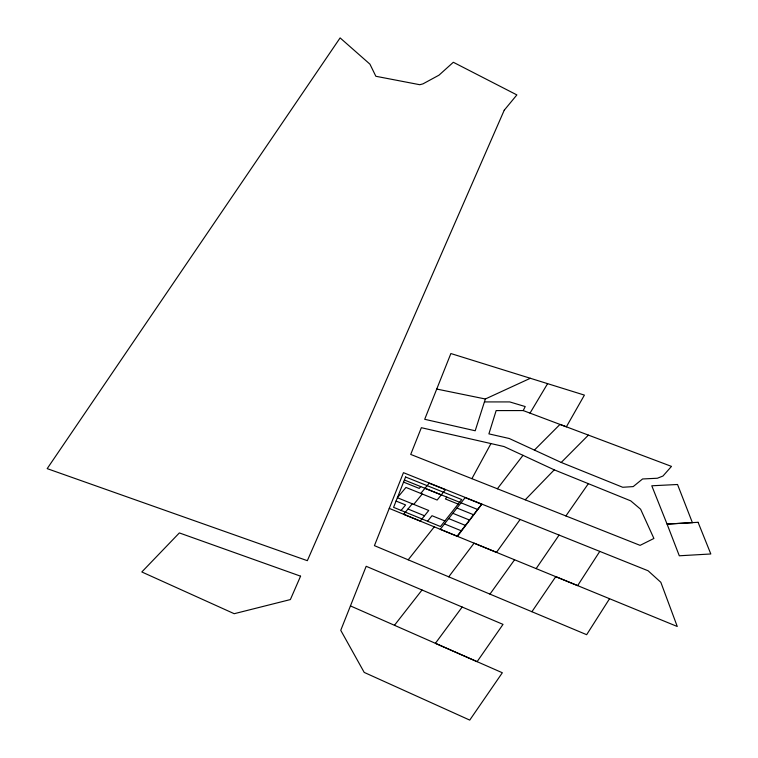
<?xml version="1.0" encoding="UTF-8"?>
<svg xmlns="http://www.w3.org/2000/svg" width="758" height="758" viewBox="0 0 758 758"><rect width="100%" height="100%" fill="white"/><g stroke="black" fill="none" stroke-linecap="round" stroke-linejoin="round"><path stroke-width="1.14" d="M534.409 450.091L559.991 424.414L671.493 466.397L662.956 476.033L657.375 478.241L642.576 478.971L633.205 486.598L622.716 487.271L561.233 462.456L509.262 438.503L488.901 433.879L496.149 410.59L523.219 410.571L566.378 426.82L584.409 395.108L450.868 353.541L424.698 419.297L475.2 430.771L485.347 398.992L530.335 378.28M350.442 605.917L366.18 566.292L503.018 624.384L477.114 661.668L350.442 605.917L340.749 630.315L364.2 672.412L469.742 720.1L502.336 672.753L435.395 643.324L462.172 607.035M523.219 410.571L525.218 406.563L509.717 401.92L484.485 401.92M471.893 478.668L490.966 443.572M530.013 413.138L547.598 383.652M609.555 598.716L586.654 634.692L374.424 545.646L403.455 472.67L648.09 570.765L660.834 582.296L677.264 626.487L555.756 576.649L531.908 611.706M599.777 551.398L577.634 585.621L474.072 543.164L448.736 576.829M536.143 568.614L559.072 535.072M565.894 515.942L588.35 483.67M489.962 594.12L514.568 559.774M520.14 519.457L496.481 552.355L389.242 508.381M457.462 536.351L481.832 504.098M497.381 488.777L523.001 455.34L554.259 469.846L630.732 500.858L640.605 509.224L653.908 538.464L640.093 545.362L410.722 454.421L421.353 427.702L504.004 446.547L523.001 455.34M394.444 625.293L422.017 590.018M408.202 559.811L434.277 526.838M427.569 521.248L432.003 515.715L444.87 520.954M446.86 497.115L445.391 498.954L458.154 504.098M413.754 504.383L422.234 494.008M412.276 503.776L403.663 514.294L420.226 521.078L428.753 510.485L397.381 497.722L405.956 487.432L437.148 500.034L445.439 489.734L429.142 483.206L420.766 493.42M401.096 510.418L405.596 504.942L396.064 501.057M420.709 486.589L419.212 488.408L403.559 482.097M525.218 499.816L554.259 469.846M561.233 462.456L588.388 435.12M436.731 389.053L485.347 398.992M424.963 488.294L441.308 494.87M461.072 502.819L477.663 509.499M404.384 480.022L459.613 502.251M456.97 508.04L473.608 514.758M452.829 513.299L469.515 520.054M448.67 518.586L465.403 525.398M407.984 509.016L424.499 515.762M444.482 523.92L461.252 530.771M405.577 476.99L393.582 507.339L440.483 526.535L461.736 499.55L405.577 476.99M300.575 576.175L290.371 599.569L234.213 613.705L141.822 571.968L179.352 532.921L300.575 576.175M504.222 110.232L307.341 560.683L47.185 468.634L340.115 37.9L369.932 64.155L375.854 76.274L419.78 84.716L422.955 83.873L438.996 75.165L453.322 62.27L516.871 94.911L504.222 110.232M481.69 504.278L457.074 536.181L440.256 529.292L465.147 497.636L481.69 504.278M692.386 522.65L667.068 524.091L651.785 485.783L677.538 484.495L692.386 522.65M698.08 522.3L667.068 524.091L679.301 555.785L710.815 553.975L698.08 522.3"/></g></svg>
